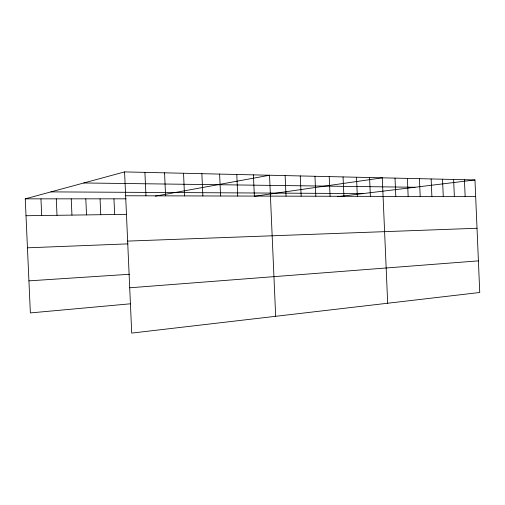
<?xml version="1.0" encoding="UTF-8"?>
<svg xmlns="http://www.w3.org/2000/svg" width="505" height="505" viewBox="0 0 505 505"><rect width="100%" height="100%" fill="white"/><g stroke="black" fill="none" stroke-linecap="round" stroke-linejoin="round"><path stroke-width="0.76" d="M130.681 303.776L30.363 312.923L25.25 198.85L124.577 171.908L474.965 179.95L479.75 292.496L131.717 333.092L124.577 171.908M155.262 196.174L269.525 175.235L275.667 316.3M254.823 196.224L382.285 177.823L387.676 303.24M337.555 196.698L474.965 179.95M129.709 287.793L478.405 260.864M28.924 280.856L129.375 274.278M27.44 247.81L128.03 243.871M127.645 241.1L477.017 228.26M26.008 215.73L126.723 214.354M25.25 198.85L126.035 198.825M125.631 195.763L475.672 196.603M50.923 191.887L363.196 193.573M83.811 182.968L414.984 187.26M253.415 174.869L254.343 196.073M236.788 174.484L237.735 196.035M219.618 174.092L220.578 195.99M201.88 173.682L202.852 195.946M183.536 173.259L184.527 195.902M164.561 172.824L165.577 195.858M144.916 172.375L145.951 195.814M113.96 198.831L114.654 214.518M100.053 198.831L100.754 214.707M85.812 198.837L86.525 214.903M71.224 198.844L71.95 215.105M56.276 198.844L57.008 215.307M40.955 198.85L41.7 215.515M464.43 179.711L465.149 196.578M453.623 179.464L454.355 196.552M442.525 179.206L443.264 196.527M431.131 178.947L431.882 196.502M419.421 178.675L420.185 196.47M407.383 178.404L408.16 196.445M395.011 178.12L395.8 196.413M369.578 177.533L370.386 196.35M356.511 177.236L357.332 196.319M343.059 176.927L343.899 196.287M329.216 176.605L330.068 196.256M314.962 176.277L315.827 196.218M300.273 175.942L301.15 196.186M285.136 175.595L286.032 196.148"/></g></svg>
